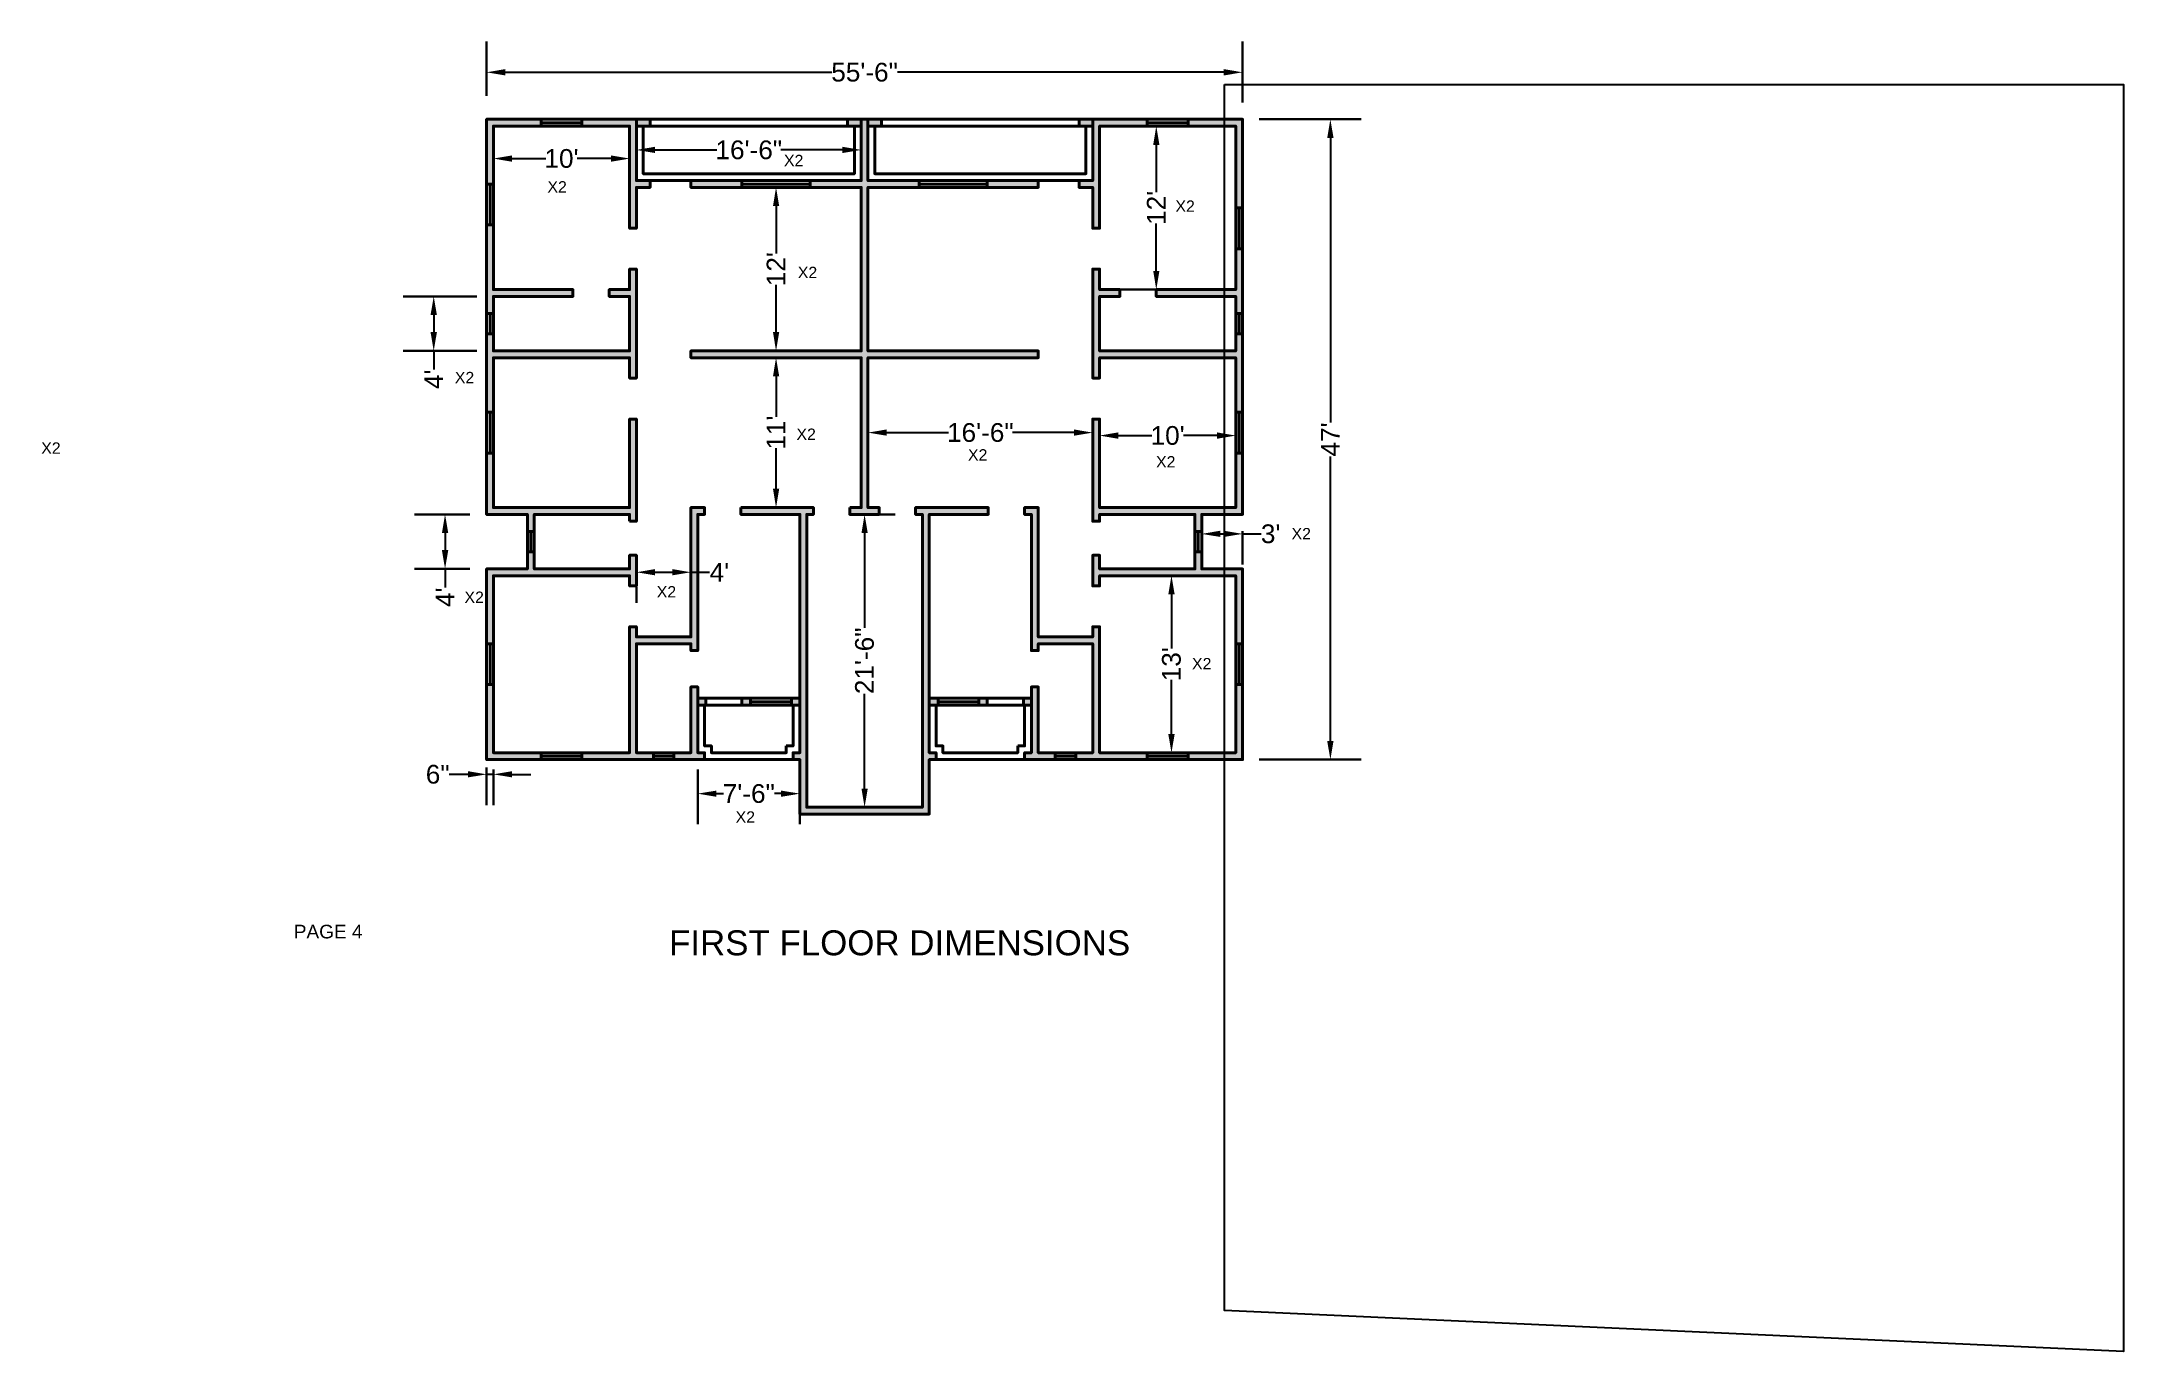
# Model space of a CAD drawing. Header units: feet. Extents: x 383 to 2217, y 513 to 1667.
import ezdxf

# ---------------------------------------------------------------- set-up
doc = ezdxf.new("R2010")
doc.units = ezdxf.units.FT
for name, color, linetype in [('F-F-Dimension', 60, 'Continuous'), ('F-F-Virandah', 150, 'Continuous'), ('F-F-Windows', 7, 'Continuous'), ('Layer1', 140, 'Continuous'), ('Site-Plan', 7, 'Continuous')]:
    doc.layers.add(name, color=color, linetype=linetype)
for name, color, linetype, lineweight in [('First-Floor', 53, 'Continuous', 30), ('Floor', 7, 'Continuous', 158), ('Hatches', 71, 'Continuous', 158)]:
    doc.layers.add(name, color=color, linetype=linetype, lineweight=lineweight)
doc.styles.add('Annotative', font='arial.ttf')
doc.styles.get("Standard").update_dxf_attribs({"font": 'arial.ttf'})
doc.dimstyles.new('ISO-25', dxfattribs={"dimtxt": 16.5, "dimasz": 16.5, "dimexe": 27, "dimexo": 14.75, "dimtad": 0, "dimdec": 0, "dimlunit": 4, "dimtxsty": 'Standard', "dimcen": 0, "dimclrd": 4, "dimclre": 4, "dimclrt": 4, "dimadec": 0, "dimazin": 0, "dimtfac": 1, "dimtdec": 0, "dimtmove": 0, "dimatfit": 3, "dimfxl": 1, "dimlwe": 30, "dimarcsym": 0})

# ---------------------------------------------------------------- blocks, each defined once
blk = doc.blocks.new('*D39')
at = {"layer": 'Defpoints', "color": 0, "lineweight": 40, "transparency": 16777216}
for p in [(1440.6, 1598.6), (1440.6, 1034.6), (1518, 1034.6)]:
    blk.add_point(p, dxfattribs=at)
at = {"layer": 'F-F-Dimension', "color": 4, "lineweight": 30, "transparency": 16777216}
for p, q in [((1455.4, 1598.6), (1545, 1598.6)), ((1455.4, 1034.6), (1545, 1034.6))]:
    blk.add_line(p, q, dxfattribs=at)
at = {"layer": 'F-F-Dimension', "color": 4, "lineweight": -2, "transparency": 16777216}
for p, q in [((1518, 1582.1), (1518, 1331.6)), ((1518, 1051.1), (1518, 1301.7))]:
    blk.add_line(p, q, dxfattribs=at)
at = {"layer": 'F-F-Dimension', "color": 4, "lineweight": 40, "transparency": 16777216}
for points in [[(1515.2, 1582.1), (1520.8, 1582.1), (1518, 1598.6)], [(1515.2, 1051.1), (1520.8, 1051.1), (1518, 1034.6)]]:
    blk.add_solid(points, dxfattribs=at)
at = {"layer": 'F-F-Dimension', "color": 4, "lineweight": 40, "transparency": 16777216, "insert": (1518, 1316.6), "char_height": 16.5, "attachment_point": 5, "rotation": 90}
blk.add_mtext("47'", dxfattribs=at)
blk = doc.blocks.new('*D40')
at = {"layer": 'Defpoints', "color": 0, "lineweight": 40, "transparency": 16777216}
for p in [(774.6, 1640), (774.6, 1604.6), (1440.6, 1598.6)]:
    blk.add_point(p, dxfattribs=at)
at = {"layer": 'F-F-Dimension', "color": 4, "lineweight": 30, "transparency": 16777216}
for p, q in [((774.6, 1619.4), (774.6, 1667)), ((1440.6, 1613.4), (1440.6, 1667))]:
    blk.add_line(p, q, dxfattribs=at)
at = {"layer": 'F-F-Dimension', "color": 4, "lineweight": -2, "transparency": 16777216}
for p, q in [((791.1, 1640), (1078.7, 1640)), ((1424.1, 1640), (1136.6, 1640))]:
    blk.add_line(p, q, dxfattribs=at)
at = {"layer": 'F-F-Dimension', "color": 4, "lineweight": 40, "transparency": 16777216}
for points in [[(791.1, 1642.8), (791.1, 1637.2), (774.6, 1640)], [(1424.1, 1642.8), (1424.1, 1637.2), (1440.6, 1640)]]:
    blk.add_solid(points, dxfattribs=at)
at = {"layer": 'F-F-Dimension', "color": 4, "lineweight": 40, "transparency": 16777216, "insert": (1107.6, 1640), "char_height": 16.5, "attachment_point": 5}
blk.add_mtext('55\'-6"', dxfattribs=at)
blk = doc.blocks.new('*D41')
at = {"layer": 'Defpoints', "color": 0, "lineweight": 40, "transparency": 16777216}
for p in [(900.6, 1598.6), (780.6, 1592.6), (780.6, 1564)]:
    blk.add_point(p, dxfattribs=at)
at = {"layer": 'F-F-Dimension', "color": 4, "lineweight": 30, "transparency": 16777216}
for p, q in [((780.6, 1577.9), (780.6, 1537)), ((900.6, 1583.9), (900.6, 1537))]:
    blk.add_line(p, q, dxfattribs=at)
at = {"layer": 'F-F-Dimension', "color": 4, "lineweight": -2, "transparency": 16777216}
for p, q in [((797.1, 1564), (826.8, 1564)), ((884.1, 1564), (854.5, 1564))]:
    blk.add_line(p, q, dxfattribs=at)
at = {"layer": 'F-F-Dimension', "color": 4, "lineweight": 40, "transparency": 16777216}
for points in [[(797.1, 1566.8), (797.1, 1561.2), (780.6, 1564)], [(884.1, 1566.8), (884.1, 1561.2), (900.6, 1564)]]:
    blk.add_solid(points, dxfattribs=at)
at = {"layer": 'F-F-Dimension', "color": 4, "lineweight": 40, "transparency": 16777216, "insert": (840.6, 1564), "char_height": 16.5, "attachment_point": 5}
blk.add_mtext("10'", dxfattribs=at)
blk = doc.blocks.new('*D42')
at = {"layer": 'Defpoints', "color": 0, "lineweight": 40, "transparency": 16777216}
for p in [(1104.6, 1571.6), (906.6, 1544.6), (1104.6, 1544.6)]:
    blk.add_point(p, dxfattribs=at)
at = {"layer": 'F-F-Dimension', "color": 4, "lineweight": 30, "transparency": 16777216}
for p, q in [((906.6, 1559.4), (906.6, 1598.6)), ((1104.6, 1559.4), (1104.6, 1598.6))]:
    blk.add_line(p, q, dxfattribs=at)
at = {"layer": 'F-F-Dimension', "color": 4, "lineweight": -2, "transparency": 16777216}
for p, q in [((923.1, 1571.6), (977.5, 1571.6)), ((1088.1, 1571.6), (1033.8, 1571.6))]:
    blk.add_line(p, q, dxfattribs=at)
at = {"layer": 'F-F-Dimension', "color": 4, "lineweight": 40, "transparency": 16777216}
for points in [[(923.1, 1574.4), (923.1, 1568.9), (906.6, 1571.6)], [(1088.1, 1574.4), (1088.1, 1568.9), (1104.6, 1571.6)]]:
    blk.add_solid(points, dxfattribs=at)
at = {"layer": 'F-F-Dimension', "color": 4, "lineweight": 40, "transparency": 16777216, "insert": (1005.6, 1571.6), "char_height": 16.5, "attachment_point": 5}
blk.add_mtext('16\'-6"', dxfattribs=at)
blk = doc.blocks.new('*D44')
at = {"layer": 'Defpoints', "color": 0, "lineweight": 40, "transparency": 16777216}
for p in [(1314.6, 1592.6), (1314.6, 1448.6), (1364.6, 1448.6)]:
    blk.add_point(p, dxfattribs=at)
at = {"layer": 'F-F-Dimension', "color": 4, "lineweight": 30, "transparency": 16777216}
for p, q in [((1329.4, 1592.6), (1391.6, 1592.6)), ((1329.4, 1448.6), (1391.6, 1448.6))]:
    blk.add_line(p, q, dxfattribs=at)
at = {"layer": 'F-F-Dimension', "color": 4, "lineweight": -2, "transparency": 16777216}
for p, q in [((1364.6, 1576.1), (1364.6, 1534.5)), ((1364.6, 1465.1), (1364.6, 1506.8))]:
    blk.add_line(p, q, dxfattribs=at)
at = {"layer": 'F-F-Dimension', "color": 4, "lineweight": 40, "transparency": 16777216}
for points in [[(1361.9, 1576.1), (1367.4, 1576.1), (1364.6, 1592.6)], [(1361.9, 1465.1), (1367.4, 1465.1), (1364.6, 1448.6)]]:
    blk.add_solid(points, dxfattribs=at)
at = {"layer": 'F-F-Dimension', "color": 4, "lineweight": 40, "transparency": 16777216, "insert": (1364.6, 1520.6), "char_height": 16.5, "attachment_point": 5, "rotation": 90}
blk.add_mtext("12'", dxfattribs=at)
blk = doc.blocks.new('*D45')
at = {"layer": 'Defpoints', "color": 0, "lineweight": 40, "transparency": 16777216}
for p in [(780.6, 1442.6), (728, 1394.6), (780.6, 1394.6)]:
    blk.add_point(p, dxfattribs=at)
at = {"layer": 'F-F-Dimension', "color": 4, "lineweight": 30, "transparency": 16777216}
for p, q in [((765.9, 1442.6), (701, 1442.6)), ((765.9, 1394.6), (701, 1394.6))]:
    blk.add_line(p, q, dxfattribs=at)
at = {"layer": 'F-F-Dimension', "color": 4, "lineweight": -2, "transparency": 16777216}
for p, q in [((728, 1426.1), (728, 1411.1)), ((728, 1394.6), (728, 1378.1))]:
    blk.add_line(p, q, dxfattribs=at)
at = {"layer": 'F-F-Dimension', "color": 4, "lineweight": 40, "transparency": 16777216}
for points in [[(725.2, 1426.1), (730.8, 1426.1), (728, 1442.6)], [(725.2, 1411.1), (730.8, 1411.1), (728, 1394.6)]]:
    blk.add_solid(points, dxfattribs=at)
at = {"layer": 'F-F-Dimension', "color": 4, "lineweight": 40, "transparency": 16777216, "insert": (728, 1369.6), "char_height": 16.5, "attachment_point": 5, "rotation": 90}
blk.add_mtext("4'", dxfattribs=at)
blk = doc.blocks.new('*D46')
at = {"layer": 'Defpoints', "color": 0, "lineweight": 40, "transparency": 16777216}
for p in [(774.6, 1250.6), (738, 1202.6), (774.6, 1202.6)]:
    blk.add_point(p, dxfattribs=at)
at = {"layer": 'F-F-Dimension', "color": 4, "lineweight": 30, "transparency": 16777216}
for p, q in [((759.9, 1250.6), (711, 1250.6)), ((759.9, 1202.6), (711, 1202.6))]:
    blk.add_line(p, q, dxfattribs=at)
at = {"layer": 'F-F-Dimension', "color": 4, "lineweight": -2, "transparency": 16777216}
for p, q in [((738, 1234.1), (738, 1219.1)), ((738, 1202.6), (738, 1186.1))]:
    blk.add_line(p, q, dxfattribs=at)
at = {"layer": 'F-F-Dimension', "color": 4, "lineweight": 40, "transparency": 16777216}
for points in [[(735.2, 1234.1), (740.8, 1234.1), (738, 1250.6)], [(735.2, 1219.1), (740.8, 1219.1), (738, 1202.6)]]:
    blk.add_solid(points, dxfattribs=at)
at = {"layer": 'F-F-Dimension', "color": 4, "lineweight": 40, "transparency": 16777216, "insert": (738, 1177.6), "char_height": 16.5, "attachment_point": 5, "rotation": 90}
blk.add_mtext("4'", dxfattribs=at)
blk = doc.blocks.new('*D47')
at = {"layer": 'Defpoints', "color": 0, "lineweight": 40, "transparency": 16777216}
for p in [(1094.6, 1250.6), (1094.6, 992.6), (1107.6, 992.6)]:
    blk.add_point(p, dxfattribs=at)
at = {"layer": 'F-F-Dimension', "color": 4, "lineweight": 30, "transparency": 16777216}
for p, q in [((1109.4, 1250.6), (1134.6, 1250.6)), ((1109.4, 992.6), (1134.6, 992.6))]:
    blk.add_line(p, q, dxfattribs=at)
at = {"layer": 'F-F-Dimension', "color": 4, "lineweight": -2, "transparency": 16777216}
for p, q in [((1107.6, 1234.1), (1107.6, 1150.7)), ((1107.6, 1009.1), (1107.6, 1092.5))]:
    blk.add_line(p, q, dxfattribs=at)
at = {"layer": 'F-F-Dimension', "color": 4, "lineweight": 40, "transparency": 16777216}
for points in [[(1104.9, 1234.1), (1110.4, 1234.1), (1107.6, 1250.6)], [(1104.9, 1009.1), (1110.4, 1009.1), (1107.6, 992.6)]]:
    blk.add_solid(points, dxfattribs=at)
at = {"layer": 'F-F-Dimension', "color": 4, "lineweight": 40, "transparency": 16777216, "insert": (1107.6, 1121.6), "char_height": 16.5, "attachment_point": 5, "rotation": 90}
blk.add_mtext('21\'-6"', dxfattribs=at)
blk = doc.blocks.new('*D48')
at = {"layer": 'Defpoints', "color": 0, "lineweight": 40, "transparency": 16777216}
for p in [(1029.6, 1388.6), (1062.6, 1388.6), (1062.6, 1256.6)]:
    blk.add_point(p, dxfattribs=at)
at = {"layer": 'F-F-Dimension', "color": 4, "lineweight": 30, "transparency": 16777216}
for p, q in [((1047.9, 1388.6), (1002.6, 1388.6)), ((1047.9, 1256.6), (1002.6, 1256.6))]:
    blk.add_line(p, q, dxfattribs=at)
at = {"layer": 'F-F-Dimension', "color": 4, "lineweight": -2, "transparency": 16777216}
for p, q in [((1029.6, 1372.1), (1029.6, 1336.5)), ((1029.6, 1273.1), (1029.6, 1308.8))]:
    blk.add_line(p, q, dxfattribs=at)
at = {"layer": 'F-F-Dimension', "color": 4, "lineweight": 40, "transparency": 16777216}
for points in [[(1026.9, 1372.1), (1032.4, 1372.1), (1029.6, 1388.6)], [(1026.9, 1273.1), (1032.4, 1273.1), (1029.6, 1256.6)]]:
    blk.add_solid(points, dxfattribs=at)
at = {"layer": 'F-F-Dimension', "color": 4, "lineweight": 40, "transparency": 16777216, "insert": (1029.6, 1322.6), "char_height": 16.5, "attachment_point": 5, "rotation": 90}
blk.add_mtext("11'", dxfattribs=at)
blk = doc.blocks.new('*D49')
at = {"layer": 'Defpoints', "color": 0, "lineweight": 40, "transparency": 16777216}
for p in [(1110.6, 1334.6), (1110.6, 1322.6), (1308.6, 1334.6)]:
    blk.add_point(p, dxfattribs=at)
at = {"layer": 'F-F-Dimension', "color": 4, "lineweight": -2, "transparency": 16777216}
for p, q in [((1127.1, 1322.6), (1181.5, 1322.6)), ((1292.1, 1322.6), (1237.8, 1322.6))]:
    blk.add_line(p, q, dxfattribs=at)
at = {"layer": 'F-F-Dimension', "color": 4, "lineweight": 30, "transparency": 16777216}
for p, q in [((1110.6, 1319.9), (1110.6, 1295.6)), ((1308.6, 1319.9), (1308.6, 1295.6))]:
    blk.add_line(p, q, dxfattribs=at)
at = {"layer": 'F-F-Dimension', "color": 4, "lineweight": 40, "transparency": 16777216}
for points in [[(1127.1, 1325.4), (1127.1, 1319.9), (1110.6, 1322.6)], [(1292.1, 1325.4), (1292.1, 1319.9), (1308.6, 1322.6)]]:
    blk.add_solid(points, dxfattribs=at)
at = {"layer": 'F-F-Dimension', "color": 4, "lineweight": 40, "transparency": 16777216, "insert": (1209.6, 1322.6), "char_height": 16.5, "attachment_point": 5}
blk.add_mtext('16\'-6"', dxfattribs=at)
blk = doc.blocks.new('*D50')
at = {"layer": 'Defpoints', "color": 0, "lineweight": 40, "transparency": 16777216}
for p in [(1314.6, 1334.6), (1434.6, 1334.6), (1434.6, 1320)]:
    blk.add_point(p, dxfattribs=at)
at = {"layer": 'F-F-Dimension', "color": 4, "lineweight": 30, "transparency": 16777216}
for p, q in [((1314.6, 1319.9), (1314.6, 1293)), ((1434.6, 1319.9), (1434.6, 1293))]:
    blk.add_line(p, q, dxfattribs=at)
at = {"layer": 'F-F-Dimension', "color": 4, "lineweight": -2, "transparency": 16777216}
for p, q in [((1331.1, 1320), (1360.8, 1320)), ((1418.1, 1320), (1388.5, 1320))]:
    blk.add_line(p, q, dxfattribs=at)
at = {"layer": 'F-F-Dimension', "color": 4, "lineweight": 40, "transparency": 16777216}
for points in [[(1331.1, 1322.8), (1331.1, 1317.2), (1314.6, 1320)], [(1418.1, 1322.8), (1418.1, 1317.2), (1434.6, 1320)]]:
    blk.add_solid(points, dxfattribs=at)
at = {"layer": 'F-F-Dimension', "color": 4, "lineweight": 40, "transparency": 16777216, "insert": (1374.6, 1320), "char_height": 16.5, "attachment_point": 5}
blk.add_mtext("10'", dxfattribs=at)
blk = doc.blocks.new('*D51')
at = {"layer": 'Defpoints', "color": 0, "lineweight": 40, "transparency": 16777216}
for p in [(1434.6, 1196.6), (1378, 1040.6), (1434.6, 1040.6)]:
    blk.add_point(p, dxfattribs=at)
at = {"layer": 'F-F-Dimension', "color": 4, "lineweight": 30, "transparency": 16777216}
for p, q in [((1419.9, 1196.6), (1351, 1196.6)), ((1419.9, 1040.6), (1351, 1040.6))]:
    blk.add_line(p, q, dxfattribs=at)
at = {"layer": 'F-F-Dimension', "color": 4, "lineweight": -2, "transparency": 16777216}
for p, q in [((1378, 1180.1), (1378, 1132.5)), ((1378, 1057.1), (1378, 1104.8))]:
    blk.add_line(p, q, dxfattribs=at)
at = {"layer": 'F-F-Dimension', "color": 4, "lineweight": 40, "transparency": 16777216}
for points in [[(1375.2, 1180.1), (1380.8, 1180.1), (1378, 1196.6)], [(1375.2, 1057.1), (1380.8, 1057.1), (1378, 1040.6)]]:
    blk.add_solid(points, dxfattribs=at)
at = {"layer": 'F-F-Dimension', "color": 4, "lineweight": 40, "transparency": 16777216, "insert": (1378, 1118.6), "char_height": 16.5, "attachment_point": 5, "rotation": 90}
blk.add_mtext("13'", dxfattribs=at)
blk = doc.blocks.new('*D63')
at = {"layer": 'Defpoints', "color": 0, "lineweight": 40, "transparency": 16777216}
for p in [(1404.6, 1250.6), (1440.6, 1250.6), (1440.6, 1233.4)]:
    blk.add_point(p, dxfattribs=at)
at = {"layer": 'Layer1', "color": 4, "lineweight": 30, "transparency": 16777216}
for p, q in [((1404.6, 1235.9), (1404.6, 1206.4)), ((1440.6, 1235.9), (1440.6, 1206.4))]:
    blk.add_line(p, q, dxfattribs=at)
at = {"layer": 'Layer1', "color": 4, "lineweight": -2, "transparency": 16777216}
for p, q in [((1421.1, 1233.4), (1424.1, 1233.4)), ((1440.6, 1233.4), (1457.1, 1233.4))]:
    blk.add_line(p, q, dxfattribs=at)
at = {"layer": 'Layer1', "color": 4, "lineweight": 40, "transparency": 16777216}
for points in [[(1421.1, 1236.2), (1421.1, 1230.7), (1404.6, 1233.4)], [(1424.1, 1236.2), (1424.1, 1230.7), (1440.6, 1233.4)]]:
    blk.add_solid(points, dxfattribs=at)
at = {"layer": 'Layer1', "color": 4, "lineweight": 40, "transparency": 16777216, "insert": (1465.4, 1233.4), "char_height": 16.5, "attachment_point": 5}
blk.add_mtext("3'", dxfattribs=at)
blk = doc.blocks.new('*D64')
at = {"layer": 'Defpoints', "color": 0, "lineweight": 40, "transparency": 16777216}
for p in [(1029.6, 1538.6), (1029.6, 1394.6), (1029.6, 1394.6)]:
    blk.add_point(p, dxfattribs=at)
at = {"layer": 'Layer1', "color": 4, "lineweight": 30, "transparency": 16777216}
for p, q in [((1044.4, 1538.6), (1056.6, 1538.6)), ((1014.9, 1394.6), (1002.6, 1394.6))]:
    blk.add_line(p, q, dxfattribs=at)
at = {"layer": 'Layer1', "color": 4, "lineweight": -2, "transparency": 16777216}
for p, q in [((1029.6, 1522.1), (1029.6, 1480.5)), ((1029.6, 1411.1), (1029.6, 1452.8))]:
    blk.add_line(p, q, dxfattribs=at)
at = {"layer": 'Layer1', "color": 4, "lineweight": 40, "transparency": 16777216}
for points in [[(1026.9, 1522.1), (1032.4, 1522.1), (1029.6, 1538.6)], [(1026.9, 1411.1), (1032.4, 1411.1), (1029.6, 1394.6)]]:
    blk.add_solid(points, dxfattribs=at)
at = {"layer": 'Layer1', "color": 4, "lineweight": 40, "transparency": 16777216, "insert": (1029.6, 1466.6), "char_height": 16.5, "attachment_point": 5, "rotation": 90}
blk.add_mtext("12'", dxfattribs=at)
blk = doc.blocks.new('*D65')
at = {"layer": 'Defpoints', "color": 0, "lineweight": 40, "transparency": 16777216}
for p in [(960.6, 1040.6), (1050.6, 1040.6), (1050.6, 1004.6)]:
    blk.add_point(p, dxfattribs=at)
at = {"layer": 'Layer1', "color": 4, "lineweight": 30, "transparency": 16777216}
for p, q in [((960.6, 1025.9), (960.6, 977.6)), ((1050.6, 1025.9), (1050.6, 977.6))]:
    blk.add_line(p, q, dxfattribs=at)
at = {"layer": 'Layer1', "color": 4, "lineweight": -2, "transparency": 16777216}
for p, q in [((977.1, 1004.6), (983.2, 1004.6)), ((1034.1, 1004.6), (1028.1, 1004.6))]:
    blk.add_line(p, q, dxfattribs=at)
at = {"layer": 'Layer1', "color": 4, "lineweight": 40, "transparency": 16777216}
for points in [[(977.1, 1007.3), (977.1, 1001.8), (960.6, 1004.6)], [(1034.1, 1007.3), (1034.1, 1001.8), (1050.6, 1004.6)]]:
    blk.add_solid(points, dxfattribs=at)
at = {"layer": 'Layer1', "color": 4, "lineweight": 40, "transparency": 16777216, "insert": (1005.6, 1004.6), "char_height": 16.5, "attachment_point": 5}
blk.add_mtext('7\'-6"', dxfattribs=at)
blk = doc.blocks.new('*D66')
at = {"layer": 'Defpoints', "color": 0, "lineweight": 40, "transparency": 16777216}
for p in [(774.6, 1042.2), (780.6, 1040.6), (774.6, 1021.6)]:
    blk.add_point(p, dxfattribs=at)
at = {"layer": 'Layer1', "color": 4, "lineweight": 30, "transparency": 16777216}
for p, q in [((774.6, 1027.5), (774.6, 994.6)), ((780.6, 1025.9), (780.6, 994.6))]:
    blk.add_line(p, q, dxfattribs=at)
at = {"layer": 'Layer1', "color": 4, "lineweight": -2, "transparency": 16777216}
for p, q in [((758.1, 1021.6), (741.6, 1021.6)), ((780.6, 1021.6), (774.6, 1021.6)), ((797.1, 1021.6), (813.6, 1021.6))]:
    blk.add_line(p, q, dxfattribs=at)
at = {"layer": 'Layer1', "color": 4, "lineweight": 40, "transparency": 16777216}
for points in [[(758.1, 1024.4), (758.1, 1018.9), (774.6, 1021.6)], [(797.1, 1024.4), (797.1, 1018.9), (780.6, 1021.6)]]:
    blk.add_solid(points, dxfattribs=at)
at = {"layer": 'Layer1', "color": 4, "lineweight": 40, "transparency": 16777216, "insert": (731.5, 1021.6), "char_height": 16.5, "attachment_point": 5}
blk.add_mtext('6"', dxfattribs=at)
blk = doc.blocks.new('*D67')
at = {"layer": 'Defpoints', "color": 0, "lineweight": 40, "transparency": 16777216}
for p in [(906.6, 1201.1), (954.6, 1201.1), (954.6, 1199.6)]:
    blk.add_point(p, dxfattribs=at)
at = {"layer": 'Layer1', "color": 4, "lineweight": -2, "transparency": 16777216}
for p, q in [((923.1, 1199.6), (938.1, 1199.6)), ((954.6, 1199.6), (971.1, 1199.6))]:
    blk.add_line(p, q, dxfattribs=at)
at = {"layer": 'Layer1', "color": 4, "lineweight": 30, "transparency": 16777216}
for p, q in [((906.6, 1186.4), (906.6, 1172.6)), ((954.6, 1186.4), (954.6, 1172.6))]:
    blk.add_line(p, q, dxfattribs=at)
at = {"layer": 'Layer1', "color": 4, "lineweight": 40, "transparency": 16777216}
for points in [[(923.1, 1202.4), (923.1, 1196.9), (906.6, 1199.6)], [(938.1, 1202.4), (938.1, 1196.9), (954.6, 1199.6)]]:
    blk.add_solid(points, dxfattribs=at)
at = {"layer": 'Layer1', "color": 4, "lineweight": 40, "transparency": 16777216, "insert": (979.7, 1199.6), "char_height": 16.5, "attachment_point": 5}
blk.add_mtext("4'", dxfattribs=at)

msp = doc.modelspace()

# ---------------------------------------------------------------- hatches: boundary and pattern name
at = {"layer": 'Hatches', "lineweight": 40}
h = msp.add_hatch(color=256, dxfattribs=at)
h.dxf.hatch_style = 1
h.paths.add_polyline_path([(906.6, 1592.6), (918.6, 1592.6), (918.6, 1598.6), (858.6, 1598.6), (858.6, 1592.6), (900.6, 1592.6), (900.6, 1502.6), (906.6, 1502.6), (906.6, 1538.6), (918.6, 1538.6), (918.6, 1544.6), (906.6, 1544.6)])
h.paths.add_polyline_path([(822.6, 1598.6), (774.6, 1598.6), (774.6, 1541.6), (780.6, 1541.6), (780.6, 1592.6), (822.6, 1592.6)])
h.paths.add_polyline_path([(780.6, 1505.6), (774.6, 1505.6), (774.6, 1427.6), (780.6, 1427.6), (780.6, 1442.6), (850.6, 1442.6), (850.6, 1448.6), (780.6, 1448.6)])
h.paths.add_polyline_path([(906.6, 1466.6), (900.6, 1466.6), (900.6, 1448.6), (882.6, 1448.6), (882.6, 1442.6), (900.6, 1442.6), (900.6, 1394.6), (780.6, 1394.6), (780.6, 1409.6), (774.6, 1409.6), (774.6, 1340.6), (780.6, 1340.6), (780.6, 1388.6), (900.6, 1388.6), (900.6, 1370.6), (906.6, 1370.6)])
h.paths.add_polyline_path([(906.6, 1334.6), (900.6, 1334.6), (900.6, 1256.6), (780.6, 1256.6), (780.6, 1304.6), (774.6, 1304.6), (774.6, 1250.6), (810.6, 1250.6), (810.6, 1235.6), (816.6, 1235.6), (816.6, 1250.6), (900.6, 1250.6), (900.6, 1244.6), (906.6, 1244.6)])
h.paths.add_polyline_path([(906.6, 1214.6), (900.6, 1214.6), (900.6, 1202.6), (822.6, 1202.6), (816.6, 1202.6), (816.6, 1217.6), (810.6, 1217.6), (810.6, 1202.6), (774.6, 1202.6), (774.6, 1136.6), (780.6, 1136.6), (780.6, 1196.6), (900.6, 1196.6), (900.6, 1187.6), (906.6, 1187.6)])
h.paths.add_polyline_path([(780.6, 1100.6), (774.6, 1100.6), (774.6, 1034.6), (822.6, 1034.6), (822.6, 1040.6), (780.6, 1040.6)])
h.paths.add_polyline_path([(921.6, 1040.6), (906.6, 1040.6), (906.6, 1136.6), (954.6, 1136.6), (954.6, 1130.6), (960.6, 1130.6), (960.6, 1250.6), (966.6, 1250.6), (966.6, 1256.6), (954.6, 1256.6), (954.6, 1142.6), (906.6, 1142.6), (906.6, 1151.6), (900.6, 1151.6), (900.6, 1040.6), (858.6, 1040.6), (858.6, 1034.6), (921.6, 1034.6)])
h.paths.add_polyline_path([(960.6, 1082.6), (967.6, 1082.6), (967.6, 1088.6), (960.6, 1088.6), (960.6, 1098.6), (954.6, 1098.6), (954.6, 1040.6), (939.6, 1040.6), (939.6, 1034.6), (966.6, 1034.6), (966.6, 1040.6), (960.6, 1040.6)])
h.paths.add_polyline_path([(1155.6, 1544.6), (1110.6, 1544.6), (1110.6, 1592.6), (1122.6, 1592.6), (1122.6, 1598.6), (1092.6, 1598.6), (1092.6, 1592.6), (1104.6, 1592.6), (1104.6, 1544.6), (1059.6, 1544.6), (1059.6, 1538.6), (1104.6, 1538.6), (1104.6, 1394.6), (954.6, 1394.6), (954.6, 1388.6), (1104.6, 1388.6), (1104.6, 1256.6), (1094.6, 1256.6), (1094.6, 1250.6), (1120.6, 1250.6), (1120.6, 1256.6), (1110.6, 1256.6), (1110.6, 1388.6), (1260.6, 1388.6), (1260.6, 1394.6), (1110.6, 1394.6), (1110.6, 1538.6), (1155.6, 1538.6)])
h.paths.add_polyline_path([(1260.6, 1544.6), (1215.6, 1544.6), (1215.6, 1538.6), (1260.6, 1538.6)])
h.paths.add_polyline_path([(999.6, 1544.6), (954.6, 1544.6), (954.6, 1538.6), (999.6, 1538.6)])
h.paths.add_polyline_path([(1172.3, 1088.6), (1164.6, 1088.6), (1164.6, 1250.6), (1216.6, 1250.6), (1216.6, 1256.6), (1152.6, 1256.6), (1152.6, 1250.6), (1158.6, 1250.6), (1158.6, 992.6), (1056.6, 992.6), (1056.6, 1250.6), (1062.6, 1250.6), (1062.6, 1256.6), (998.6, 1256.6), (998.6, 1250.6), (1050.6, 1250.6), (1050.6, 1088.6), (1043.1, 1088.6), (1043.1, 1082.6), (1050.6, 1082.6), (1050.6, 1040.6), (1044.6, 1040.6), (1044.6, 1034.6), (1050.6, 1034.6), (1050.6, 986.6), (1164.6, 986.6), (1164.6, 1034.6), (1170.6, 1034.6), (1170.6, 1040.6), (1164.6, 1040.6), (1164.6, 1082.6), (1172.3, 1082.6)])
h.paths.add_polyline_path([(1215.6, 1088.6), (1208.3, 1088.6), (1208.3, 1082.6), (1215.6, 1082.6)], flags=17)
h.paths.add_polyline_path([(1440.6, 1100.6), (1434.6, 1100.6), (1434.6, 1040.6), (1392.6, 1040.6), (1392.6, 1034.6), (1440.6, 1034.6)])
h.paths.add_polyline_path([(1314.6, 1196.6), (1434.6, 1196.6), (1434.6, 1136.6), (1440.6, 1136.6), (1440.6, 1202.6), (1404.6, 1202.6), (1404.6, 1217.6), (1398.6, 1217.6), (1398.6, 1202.6), (1314.6, 1202.6), (1314.6, 1214.6), (1308.6, 1214.6), (1308.6, 1187.6), (1314.6, 1187.6)])
h.paths.add_polyline_path([(1260.6, 1256.6), (1248.6, 1256.6), (1248.6, 1250.6), (1254.6, 1250.6), (1254.6, 1130.6), (1260.6, 1130.6), (1260.6, 1136.6), (1308.6, 1136.6), (1308.6, 1040.6), (1293.6, 1040.6), (1293.6, 1034.6), (1356.6, 1034.6), (1356.6, 1040.6), (1314.6, 1040.6), (1314.6, 1151.6), (1308.6, 1151.6), (1308.6, 1142.6), (1260.6, 1142.6)])
h.paths.add_polyline_path([(1260.6, 1098.6), (1254.6, 1098.6), (1254.6, 1088.6), (1247.6, 1088.6), (1247.6, 1082.6), (1254.6, 1082.6), (1254.6, 1040.6), (1248.6, 1040.6), (1248.6, 1034.6), (1275.6, 1034.6), (1275.6, 1040.6), (1260.6, 1040.6)])
h.paths.add_polyline_path([(1440.6, 1304.6), (1434.6, 1304.6), (1434.6, 1256.6), (1314.6, 1256.6), (1314.6, 1334.6), (1308.6, 1334.6), (1308.6, 1244.6), (1314.6, 1244.6), (1314.6, 1250.6), (1398.6, 1250.6), (1398.6, 1235.6), (1404.6, 1235.6), (1404.6, 1250.6), (1440.6, 1250.6)])
h.paths.add_polyline_path([(1332.6, 1448.6), (1314.6, 1448.6), (1314.6, 1466.6), (1308.6, 1466.6), (1308.6, 1370.6), (1314.6, 1370.6), (1314.6, 1388.6), (1434.6, 1388.6), (1434.6, 1340.6), (1440.6, 1340.6), (1440.6, 1409.6), (1434.6, 1409.6), (1434.6, 1394.6), (1314.6, 1394.6), (1314.6, 1442.6), (1332.6, 1442.6)])
h.paths.add_polyline_path([(1314.6, 1592.6), (1358, 1592.6), (1358, 1598.6), (1296.6, 1598.6), (1296.6, 1592.6), (1308.6, 1592.6), (1308.6, 1544.6), (1296.6, 1544.6), (1296.6, 1538.6), (1308.6, 1538.6), (1308.6, 1502.6), (1314.6, 1502.6)])
h.paths.add_polyline_path([(1440.6, 1598.6), (1394, 1598.6), (1394, 1592.6), (1434.6, 1592.6), (1434.6, 1520.6), (1440.6, 1520.6)])
h.paths.add_polyline_path([(1440.6, 1484.6), (1434.6, 1484.6), (1434.6, 1448.6), (1364.6, 1448.6), (1364.6, 1442.6), (1434.6, 1442.6), (1434.6, 1427.6), (1440.6, 1427.6)])
h.paths.add_polyline_path([(1007.1, 1088.6), (999.6, 1088.6), (999.6, 1082.6), (1007.1, 1082.6)], flags=17)

# ---------------------------------------------------------------- linework, layer by layer
at = {"layer": 'F-F-Virandah', "lineweight": 40}
for points in [[(630.6, 1598.6)], [(798.6, 1598.6)], [(1104.6, 1598.6), (906.6, 1598.6), (906.6, 1544.6), (1104.6, 1544.6), (1104.6, 1598.6)], [(1308.6, 1598.6), (1110.6, 1598.6), (1110.6, 1544.6), (1308.6, 1544.6), (1308.6, 1598.6)], [(636.6, 1592.6)], [(1098.6, 1592.6), (912.6, 1592.6), (912.6, 1550.6), (1098.6, 1550.6), (1098.6, 1592.6)], [(1302.6, 1592.6), (1116.6, 1592.6), (1116.6, 1550.6), (1302.6, 1550.6), (1302.6, 1592.6)]]:
    msp.add_lwpolyline(points, dxfattribs=at)
for points in [[(1044.6, 1040.6), (1050.6, 1040.6), (1050.6, 1088.6), (960.6, 1088.6), (960.6, 1040.6), (966.6, 1040.6), (966.6, 1034.6), (1044.6, 1034.6)], [(1038.6, 1046.6), (1044.6, 1046.6), (1044.6, 1082.6), (966.6, 1082.6), (966.6, 1046.6), (972.6, 1046.6), (972.6, 1040.6), (1038.6, 1040.6)], [(1248.6, 1040.6), (1254.6, 1040.6), (1254.6, 1088.6), (1164.6, 1088.6), (1164.6, 1040.6), (1170.6, 1040.6), (1170.6, 1034.6), (1248.6, 1034.6)], [(1242.6, 1046.6), (1248.6, 1046.6), (1248.6, 1082.6), (1170.6, 1082.6), (1170.6, 1046.6), (1176.6, 1046.6), (1176.6, 1040.6), (1242.6, 1040.6)]]:
    msp.add_lwpolyline(points, close=True, dxfattribs=at)
at = {"layer": 'F-F-Windows', "lineweight": 40}
for p, q in [((822.6, 1595.6), (858.6, 1595.6)), ((777.6, 1541.6), (777.6, 1505.6)), ((1059.6, 1541.6), (999.6, 1541.6)), ((1215.6, 1541.6), (1155.6, 1541.6)), ((1437.6, 1520.6), (1437.6, 1484.6)), ((777.6, 1427.6), (777.6, 1409.6)), ((1437.6, 1427.6), (1437.6, 1409.6)), ((777.6, 1340.6), (777.6, 1304.6)), ((1437.6, 1340.6), (1437.7, 1304.6)), ((813.6, 1235.6), (813.6, 1217.6)), ((1401.6, 1235.6), (1401.6, 1217.6)), ((777.6, 1136.6), (777.6, 1100.6)), ((1437.6, 1136.6), (1437.6, 1100.6)), ((1007.1, 1085.6), (1043.1, 1085.6)), ((1172.3, 1085.6), (1208.3, 1085.6)), ((822.6, 1037.6), (858.6, 1037.6)), ((939.6, 1037.6), (921.6, 1037.6)), ((1293.6, 1037.6), (1275.6, 1037.6)), ((1356.6, 1037.6), (1392.6, 1037.6))]:
    msp.add_line(p, q, dxfattribs=at)
for points in [[(822.6, 1598.6), (858.6, 1598.6), (858.6, 1592.6), (822.6, 1592.6), (822.6, 1598.6)], [(1356.6, 1598.6), (1392.6, 1598.6), (1392.6, 1592.6)], [(1356.6, 1592.6), (1356.6, 1598.5)], [(1356.6, 1595.6), (1392.6, 1595.6)], [(1356.6, 1592.6), (1392.6, 1592.6)], [(780.6, 1541.6), (780.6, 1505.6), (774.6, 1505.6), (774.6, 1541.6), (780.6, 1541.6)], [(1440.7, 1340.6), (1440.7, 1304.6), (1434.7, 1304.6), (1434.6, 1340.6), (1440.6, 1340.6)]]:
    msp.add_lwpolyline(points, dxfattribs=at)
for points in [[(999.6, 1538.6), (1059.6, 1538.6), (1059.6, 1544.6), (999.6, 1544.6)], [(1155.6, 1538.6), (1215.6, 1538.6), (1215.6, 1544.6), (1155.6, 1544.6)], [(1440.6, 1520.6), (1440.6, 1484.6), (1434.6, 1484.6), (1434.6, 1520.6)], [(774.6, 1409.6), (780.6, 1409.6), (780.6, 1427.6), (774.6, 1427.6)], [(1434.6, 1409.6), (1440.6, 1409.6), (1440.6, 1427.6), (1434.6, 1427.6)], [(774.6, 1304.6), (780.6, 1304.6), (780.6, 1340.6), (774.6, 1340.6)], [(810.6, 1217.6), (816.6, 1217.6), (816.6, 1235.6), (810.6, 1235.6)], [(1398.6, 1217.6), (1404.6, 1217.6), (1404.6, 1235.6), (1398.6, 1235.6)], [(774.6, 1100.6), (780.6, 1100.6), (780.6, 1136.6), (774.6, 1136.6)], [(1434.6, 1100.6), (1440.6, 1100.6), (1440.6, 1136.6), (1434.6, 1136.6)], [(1007.1, 1082.6), (1043.1, 1082.6), (1043.1, 1088.6), (1007.1, 1088.6)], [(1172.3, 1082.6), (1208.3, 1082.6), (1208.3, 1088.6), (1172.3, 1088.6)], [(822.6, 1034.6), (858.6, 1034.6), (858.6, 1040.6), (822.6, 1040.6)], [(921.6, 1040.6), (921.6, 1034.6), (939.6, 1034.6), (939.6, 1040.6)], [(1275.6, 1040.6), (1275.6, 1034.6), (1293.6, 1034.6), (1293.6, 1040.6)], [(1356.6, 1034.6), (1392.6, 1034.6), (1392.6, 1040.6), (1356.6, 1040.6)]]:
    msp.add_lwpolyline(points, close=True, dxfattribs=at)
at = {"layer": 'First-Floor', "lineweight": 40}
for points in [[(900.6, 1244.6), (906.6, 1244.6), (906.6, 1244.6), (906.6, 1334.6), (900.6, 1334.6), (900.6, 1256.6), (780.6, 1256.6), (780.6, 1388.6), (900.6, 1388.6), (900.6, 1370.6), (906.6, 1370.6), (906.6, 1466.6), (900.6, 1466.6), (900.6, 1448.6), (882.6, 1448.6), (882.6, 1442.6), (900.6, 1442.6), (900.6, 1394.6), (780.6, 1394.6), (780.6, 1442.6), (850.6, 1442.6), (850.6, 1448.6), (780.6, 1448.6), (780.6, 1592.6), (900.6, 1592.6), (900.6, 1502.6), (906.6, 1502.6), (906.6, 1538.6), (918.6, 1538.6), (918.6, 1544.6), (906.6, 1544.6), (906.6, 1592.6), (918.6, 1592.6), (918.6, 1598.6), (774.6, 1598.6), (774.6, 1250.6), (810.6, 1250.6), (810.6, 1202.6), (774.6, 1202.6), (774.6, 1034.6), (966.6, 1034.6), (966.6, 1040.6), (960.6, 1040.6), (960.6, 1082.6), (967.6, 1082.6), (967.6, 1088.6), (960.6, 1088.6), (960.6, 1098.6), (954.6, 1098.6), (954.6, 1040.6), (906.6, 1040.6), (906.6, 1136.6), (954.6, 1136.6), (954.6, 1130.6), (960.6, 1130.6), (960.6, 1250.6), (966.6, 1250.6), (966.6, 1256.6), (954.6, 1256.6), (954.6, 1142.6), (906.6, 1142.6), (906.6, 1151.6), (900.6, 1151.6), (900.6, 1040.6), (780.6, 1040.6), (780.6, 1196.6), (900.6, 1196.6), (900.6, 1187.6), (906.6, 1187.6), (906.6, 1214.6), (900.6, 1214.6), (900.6, 1202.6), (822.6, 1202.6), (816.6, 1202.6), (816.6, 1250.6), (900.6, 1250.6)], [(1094.6, 1256.6), (1094.6, 1250.6), (1120.6, 1250.6), (1120.6, 1256.6), (1110.6, 1256.6), (1110.6, 1388.6), (1260.6, 1388.6), (1260.6, 1394.6), (1110.6, 1394.6), (1110.6, 1538.6), (1260.6, 1538.6), (1260.6, 1544.6), (1110.6, 1544.6), (1110.6, 1592.6), (1122.6, 1592.6), (1122.6, 1598.6), (1092.6, 1598.6), (1092.6, 1592.6), (1104.6, 1592.6), (1104.6, 1544.6), (954.6, 1544.6), (954.6, 1538.6), (1104.6, 1538.6), (1104.6, 1394.6), (954.6, 1394.6), (954.6, 1388.6), (1104.6, 1388.6), (1104.6, 1256.6)], [(998.6, 1256.6), (998.6, 1250.6), (1050.6, 1250.6), (1050.6, 1088.6), (999.6, 1088.6), (999.6, 1082.6), (1050.6, 1082.6), (1050.6, 1040.6), (1044.6, 1040.6), (1044.6, 1034.6), (1050.6, 1034.6), (1050.6, 986.6), (1164.6, 986.6), (1164.6, 1034.6), (1170.6, 1034.6), (1170.6, 1040.6), (1164.6, 1040.6), (1164.6, 1082.6), (1215.6, 1082.6), (1215.6, 1088.6), (1164.6, 1088.6), (1164.6, 1250.6), (1216.6, 1250.6), (1216.6, 1256.6), (1152.6, 1256.6), (1152.6, 1250.6), (1158.6, 1250.6), (1158.6, 992.6), (1056.6, 992.6), (1056.6, 1250.6), (1062.6, 1250.6), (1062.6, 1256.6)]]:
    msp.add_lwpolyline(points, close=True, dxfattribs=at)
for points in [[(1254.6, 1136.6), (1254.6, 1130.6), (1260.6, 1130.6), (1260.6, 1136.6), (1308.6, 1136.6), (1308.6, 1040.6), (1260.6, 1040.6), (1260.6, 1098.6), (1254.6, 1098.6), (1254.6, 1088.6), (1247.6, 1088.6), (1247.6, 1082.6), (1254.6, 1082.6), (1254.6, 1040.6), (1248.6, 1040.6), (1248.6, 1034.6), (1440.6, 1034.6), (1440.6, 1202.6), (1404.6, 1202.6), (1404.6, 1250.6), (1440.6, 1250.6), (1440.6, 1598.6), (1296.6, 1598.6), (1296.6, 1592.6), (1308.6, 1592.6), (1308.6, 1544.6), (1296.6, 1544.6), (1296.6, 1538.6), (1308.6, 1538.6), (1308.6, 1502.6), (1314.6, 1502.6), (1314.6, 1592.6), (1434.6, 1592.6), (1434.6, 1448.6), (1364.6, 1448.6), (1364.6, 1442.6), (1434.6, 1442.6), (1434.6, 1394.6), (1314.6, 1394.6), (1314.6, 1442.6), (1332.6, 1442.6), (1332.6, 1448.6), (1314.6, 1448.6), (1314.6, 1466.6), (1308.6, 1466.6), (1308.6, 1370.6), (1314.6, 1370.6), (1314.6, 1388.6), (1434.6, 1388.6), (1434.6, 1256.6), (1314.6, 1256.6), (1314.6, 1334.6), (1308.6, 1334.6), (1308.6, 1244.6), (1314.6, 1244.6), (1314.6, 1250.6), (1398.6, 1250.6), (1398.6, 1202.6), (1314.6, 1202.6), (1314.6, 1214.6), (1308.6, 1214.6), (1308.6, 1187.6), (1314.6, 1187.6), (1314.6, 1196.6), (1434.6, 1196.6), (1434.6, 1040.6), (1314.6, 1040.6), (1314.6, 1151.6), (1308.6, 1151.6), (1308.6, 1142.6), (1260.6, 1142.6), (1260.6, 1256.6), (1248.6, 1256.6), (1248.6, 1250.6), (1254.6, 1250.6), (1254.6, 1130.6)], [(906.6, 1388.6), (906.6, 1388.6)]]:
    msp.add_lwpolyline(points, dxfattribs=at)
at = {"layer": 'Site-Plan'}
msp.add_lwpolyline([(1424.7, 1629.3), (2216.7, 1629.3), (2216.7, 513.3), (1424.7, 549.3)], close=True, dxfattribs=at)

# ---------------------------------------------------------------- texts
at = {"layer": 'Floor', "lineweight": 40, "style": 'Annotative'}
msp.add_text('PAGE 4', height=12, dxfattribs=at).set_placement((604.7, 877.1))
at = {"layer": 'Layer1', "lineweight": 40, "style": 'Annotative'}
for s, height, p in [('X2', 10, (1036.6, 1557.3)), ('X2', 10, (828.2, 1534.1)), ('X2', 10, (1381.5, 1517.1)), ('X2', 10, (1048.8, 1458.7)), ('X2', 10, (746.6, 1366.1)), ('X2', 10, (1047.6, 1316.2)), ('X2', 10, (382.2, 1304)), ('X2', 10, (1198.7, 1298)), ('X2', 10, (1364.4, 1291.9)), ('X2', 10, (1483.8, 1228.6)), ('X2', 10, (755.1, 1172.6)), ('X2', 10, (924.5, 1177.4)), ('X2', 10, (1396.1, 1114.1)), ('X2', 10, (994, 979)), ('FIRST FLOOR DIMENSIONS', 22, (935.3, 862.2))]:
    msp.add_text(s, height=height, dxfattribs=at).set_placement(p)

# ---------------------------------------------------------------- dimensions: what is measured, and where the dimension line sits
at = {"layer": 'F-F-Dimension', "lineweight": 40}
for base, p1, p2, picture, middle in [((774.6, 1640), (1440.6, 1598.6), (774.6, 1604.6), '*D40', (1107.6, 1640)), ((780.6, 1564), (900.6, 1598.6), (780.6, 1592.6), '*D41', (840.6, 1564)), ((1104.6, 1571.6), (906.6, 1544.6), (1104.6, 1544.6), '*D42', (1005.6, 1571.6)), ((1110.6, 1322.6), (1308.6, 1334.6), (1110.6, 1334.6), '*D49', (1209.6, 1322.6)), ((1434.6, 1320), (1314.6, 1334.6), (1434.6, 1334.6), '*D50', (1374.6, 1320))]:
    dim = msp.add_linear_dim(base=base, p1=p1, p2=p2, dimstyle='ISO-25', dxfattribs=at)
    dim.commit()
    dim.dimension.update_dxf_attribs({"geometry": picture, "text_midpoint": middle})
for base, p1, p2, picture, middle in [((1518, 1034.6), (1440.6, 1598.6), (1440.6, 1034.6), '*D39', (1518, 1316.6)), ((1364.6, 1448.6), (1314.6, 1592.6), (1314.6, 1448.6), '*D44', (1364.6, 1520.6)), ((728, 1394.6), (780.6, 1442.6), (780.6, 1394.6), '*D45', (728, 1369.6)), ((1029.6, 1388.6), (1062.6, 1256.6), (1062.6, 1388.6), '*D48', (1029.6, 1322.6)), ((738, 1202.6), (774.6, 1250.6), (774.6, 1202.6), '*D46', (738, 1177.6)), ((1107.6, 992.6), (1094.6, 1250.6), (1094.6, 992.6), '*D47', (1107.6, 1121.6)), ((1378, 1040.6), (1434.6, 1196.6), (1434.6, 1040.6), '*D51', (1378, 1118.6))]:
    dim = msp.add_linear_dim(base=base, p1=p1, p2=p2, angle=90, dimstyle='ISO-25', dxfattribs=at)
    dim.commit()
    dim.dimension.update_dxf_attribs({"geometry": picture, "text_midpoint": middle})
at = {"layer": 'Layer1', "lineweight": 40}
dim = msp.add_linear_dim(base=(1029.6, 1394.6), p1=(1029.6, 1538.6), p2=(1029.6, 1394.6), angle=90, dimstyle='ISO-25', dxfattribs=at)
dim.commit()
dim.dimension.update_dxf_attribs({"geometry": '*D64', "text_midpoint": (1029.6, 1466.6)})
for base, p1, p2, picture, middle in [((1440.6, 1233.4), (1404.6, 1250.6), (1440.6, 1250.6), '*D63', (1465.4, 1233.4)), ((954.6, 1199.6), (906.6, 1201.1), (954.6, 1201.1), '*D67', (979.7, 1199.6)), ((774.6, 1021.6), (780.6, 1040.6), (774.6, 1042.2), '*D66', (731.5, 1021.6)), ((1050.6, 1004.6), (960.6, 1040.6), (1050.6, 1040.6), '*D65', (1005.6, 1004.6))]:
    dim = msp.add_linear_dim(base=base, p1=p1, p2=p2, dimstyle='ISO-25', dxfattribs=at)
    dim.commit()
    dim.dimension.update_dxf_attribs({"geometry": picture, "text_midpoint": middle})

doc.saveas('drawing.dxf')
